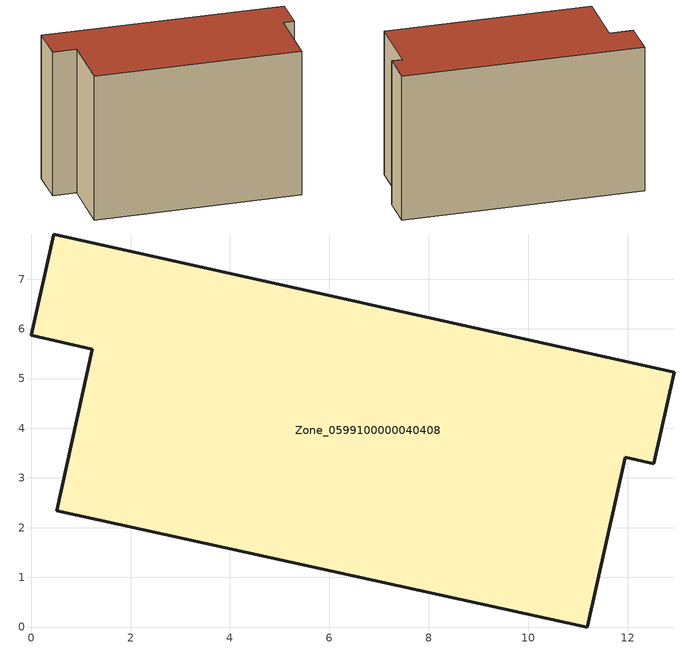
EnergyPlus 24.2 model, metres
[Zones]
Zone_0599100000040408
 floor ground (C_G): 12.94,5.13 12.53,3.29 11.95,3.42 11.19,0 0.51,2.34 1.23,5.59 0,5.87 0.45,7.91 z0
 wall outside (C_F): 11.19,0 11.95,3.42 12.53,3.29 12.94,5.13 0.45,7.91 0,5.87 1.23,5.59 0.51,2.34 11.19,0 z0:8.07
 roof outside (C_R): 12.94,5.13 0.45,7.91 0,5.87 1.23,5.59 0.51,2.34 11.19,0 11.95,3.42 12.53,3.29 z8.07
[BUILDING]
Pand.0599100000040408: North Axis=0; Terrain=City; Loads Convergence Tolerance Value=0.04; Temperature Convergence Tolerance Value=0.4; Solar Distribution=FullExterior; Maximum Number of Warmup Days=25; Minimum Number of Warmup Days=1
[Site:Location]
Rotterdam.The.Hague.AP_ZH_NLD Design_Conditions: Latitude=51.96; Longitude=4.45; Time Zone=1; Elevation=-4.5
[SITE:GROUNDTEMPERATURE:BUILDINGSURFACE]
18, 18, 18, 18, 18, 18, 18, 18, 18, 18, 18, 18
[MATERIAL] Thermal Absorptance=0.9; Solar Absorptance=0.7; Visible Absorptance=0.7
Name | Roughness | Thickness | Conductivity | Density | Specific Heat
G.TI.1975-1991 | MediumSmooth | 0.15 | 0.288461 | 540 | 1210
F.TI.1975-1991 | Rough | 0.3 | 0.230769 | 1920 | 840
R.TI.1975-1991 | MediumRough | 0.2 | 0.153846 | 1500 | 1000
[CONSTRUCTION]
C_G: G.TI.1975-1991
C_F: F.TI.1975-1991
C_R: R.TI.1975-1991
[ZONE]
Zone_0599100000040408: Type=1; Multiplier=1; Ceiling Height=Autocalculate; Volume=Autocalculate; Floor Area=autocalculate; Part of Total Floor Area=Yes
[ZONEINFILTRATION:DESIGNFLOWRATE]
Infil_Zone_0599100000040408: Zone or ZoneList or Space or SpaceList=Zone_0599100000040408; Schedule=AlwaysOn; Design Flow Rate Calculation Method=Flow/Area; Flow Rate per Floor Area=0.003; Constant Term Coefficient=1; Temperature Term Coefficient=0; Velocity Term Coefficient=0; Velocity Squared Term Coefficient=0
[HVACTEMPLATE:ZONE:IDEALLOADSAIRSYSTEM]
Zone_0599100000040408: Maximum Heating Supply Air Temperature=50; Minimum Cooling Supply Air Temperature=13; Maximum Heating Supply Air Humidity Ratio=0.0156; Minimum Cooling Supply Air Humidity Ratio=0.0077; Heating Limit=NoLimit; Cooling Limit=NoLimit; Dehumidification Control Type=ConstantSensibleHeatRatio; Cooling Sensible Heat Ratio=0.7; Dehumidification Setpoint=60; Humidification Control Type=None; Humidification Setpoint=30; Outdoor Air Method=None; Outdoor Air Flow Rate per Person=0.00944; Outdoor Air Flow Rate per Zone Floor Area=0; Outdoor Air Flow Rate per Zone=0; Demand Controlled Ventilation Type=None; Outdoor Air Economizer Type=NoEconomizer; Heat Recovery Type=None; Sensible Heat Recovery Effectiveness=0.7; Latent Heat Recovery Effectiveness=0.65
[ZONECONTROL:THERMOSTAT]
ThermostatControl_Zone_0599100000040408: Zone or ZoneList=Zone_0599100000040408; Control Type Schedule=DualSetpointControlType; Control 1=Thermostat_Zone_0599100000040408; Temperature Difference Between Cutout And Setpoint=0
[THERMOSTATSETPOINT:DUALSETPOINT]
Thermostat_Zone_0599100000040408: Heating Setpoint Temperature Schedule=HeatingSetpoint_Zone_0599100000040408; Cooling Setpoint Temperature Schedule=CoolingSetpoint_Zone_0599100000040408
[SCHEDULE:COMPACT]
HeatingSetpoint_Zone_0599100000040408: Through: 12/31, For: AllDays, Until: 24:00, 21
CoolingSetpoint_Zone_0599100000040408: Through: 12/31, For: AllDays, Until: 24:00, 24
DualSetpointControlType: Through: 12/31, For: AllDays, Until: 24:00, 4
AlwaysOn: Through: 12/31, For: AllDays, Until: 24:00, 1
